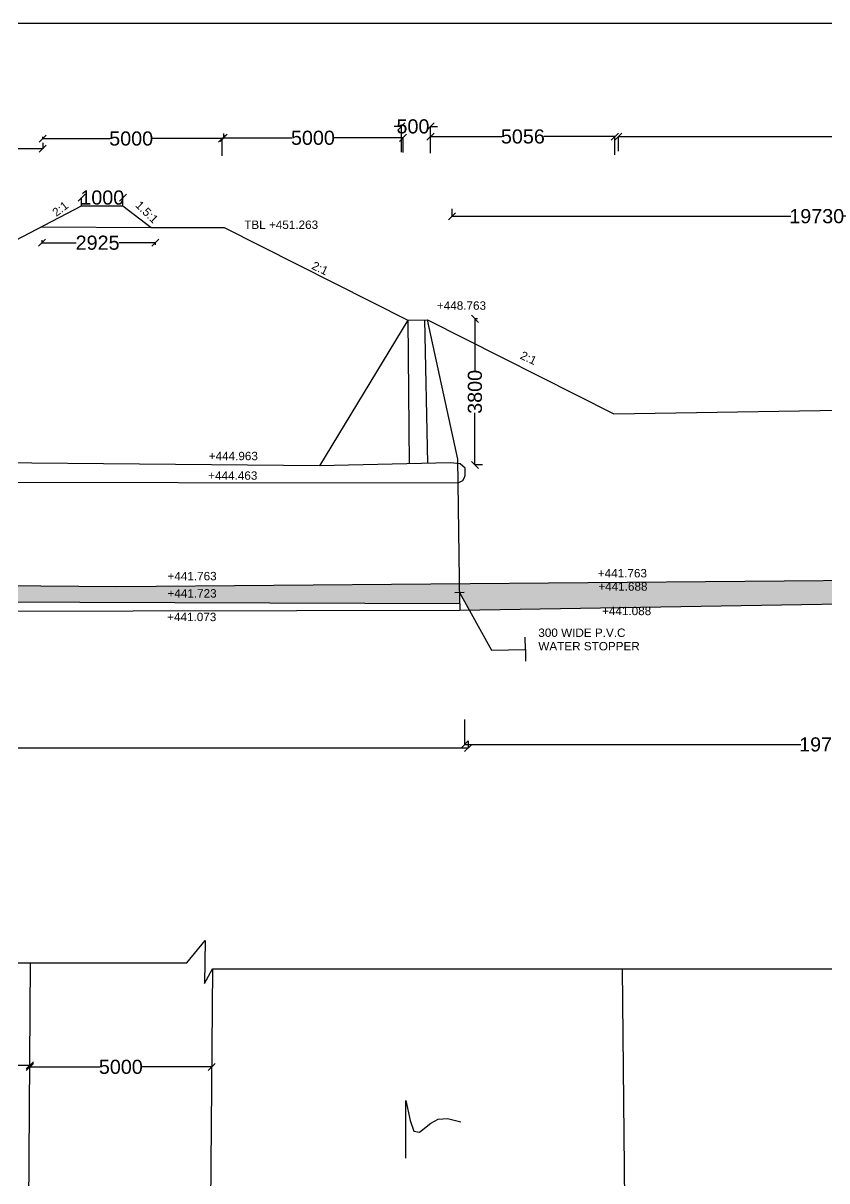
# Model space of a CAD drawing. Header units: inches. Extents: x -68883 to 79575, y 52 to 198306.
# Drawn here: x 7168 to 29926, y 165534 to 198306 of the extents above; entities that cross this region are included whole.
import ezdxf

# ---------------------------------------------------------------- set-up
doc = ezdxf.new("R2010")
doc.units = ezdxf.units.IN
doc.header["$MEASUREMENT"] = 0
doc.layers.add('DRAWING', color=7, linetype='Continuous')
doc.styles.get("Standard").update_dxf_attribs({"font": 'arial.ttf'})
doc.dimstyles.new('ST200', dxfattribs={"dimtxt": 400, "dimasz": 200, "dimexe": 0.18, "dimexo": 0.0625, "dimgap": 0.09, "dimtad": 0, "dimdec": 0, "dimzin": 0, "dimdsep": 46, "dimtxsty": 'Standard', "dimblk": 'OBLIQUE', "dimcen": 0.09, "dimadec": 0, "dimazin": 0, "dimtfac": 1, "dimtdec": 0, "dimtofl": 0, "dimtmove": 0, "dimatfit": 3, "dimfxl": 1, "dimtolj": 1, "dimtzin": 0, "dimarcsym": 0})
pattern_1 = [(50, (0, 0), (358.6301, -31.37607), [37.5, -412.5]), (355, (0, 0), (-69.3757, 376.0961), [30, -330]), (100.4514, (29.9, -2.6), (289.2547, 344.7198), [31.8701, -350.57106]), (46.1842, (0, 100), (533.6205, -82.7595), [56.25, -618.75]), (96.6356, (44.47, 93.1), (467.3314, 487.059), [47.8051, -525.8565]), (351.1842, (0, 100), (467.331, 487.0593), [45, -495]), (21, (50, 75), (298.45353, -201.30945), [37.5, -412.5]), (326, (50, 75), (121.6577, 362.575), [30, -330]), (71.4514, (74.87, 58.22), (420.1113, 161.26525), [31.8701, -350.57106]), (37.5, (0, 0), (6.07993, 166.44693), [0, -326, 0, -335, 0, -331.25]), (7.5, (0, 0), (131.53477, 197.20586), [0, -191, 0, -318.5, 0, -126.25]), (327.5, (-111.5, 0), (266.91122, -11.27744), [0, -125, 0, -390, 0, -517.5]), (317.5, (-161.5, 0), (291.59308, 50.0525), [0, -162.5, 0, -259, 0, -367.5])]

# ---------------------------------------------------------------- blocks, each defined once
blk = doc.blocks.new('_Oblique')
at = {"color": 0, "linetype": 'ByBlock', "lineweight": -2}
blk.add_line((-0.5, -0.5), (0.5, 0.5), dxfattribs=at)
blk = doc.blocks.new('*D100')
at = {"layer": 'Defpoints', "color": 0, "transparency": 16777216}
for p in [(-3907, 194886), (7724, 194918), (7724, 194751)]:
    blk.add_point(p, dxfattribs=at)
at = {"layer": 'DRAWING', "color": 0, "lineweight": -2, "transparency": 16777216}
for p, q in [((-3907, 194886), (-3907, 194751)), ((-3907, 194751), (1175, 194751)), ((7724, 194751), (2642, 194751)), ((7724, 194918), (7724, 194751))]:
    blk.add_line(p, q, dxfattribs=at)
at = {"layer": 'DRAWING', "color": 0, "lineweight": -2, "transparency": 16777216, "xscale": 200, "yscale": 200, "zscale": 200, "rotation": 180}
blk.add_blockref('_Oblique', (-3907, 194751), dxfattribs=at)
at = {"layer": 'DRAWING', "color": 0, "lineweight": -2, "transparency": 16777216, "xscale": 200, "yscale": 200, "zscale": 200}
blk.add_blockref('_Oblique', (7724, 194751), dxfattribs=at)
at = {"layer": 'DRAWING', "color": 0, "transparency": 16777216, "insert": (1909, 194751), "char_height": 400, "attachment_point": 5}
blk.add_mtext('\\A1;11200', dxfattribs=at)
blk = doc.blocks.new('*D101')
at = {"layer": 'Defpoints', "color": 0, "transparency": 16777216}
for p in [(18703, 195381), (17878, 194652), (18703, 194629)]:
    blk.add_point(p, dxfattribs=at)
at = {"layer": 'DRAWING', "color": 0, "lineweight": -2, "transparency": 16777216}
for p, q in [((17878, 195381), (17678, 195381)), ((17878, 194652), (17878, 195381)), ((18703, 194629), (18703, 195381)), ((18703, 195381), (18903, 195381))]:
    blk.add_line(p, q, dxfattribs=at)
at = {"layer": 'DRAWING', "color": 0, "lineweight": -2, "transparency": 16777216, "xscale": 200, "yscale": 200, "zscale": 200}
blk.add_blockref('_Oblique', (17878, 195381), dxfattribs=at)
at = {"layer": 'DRAWING', "color": 0, "lineweight": -2, "transparency": 16777216, "xscale": 200, "yscale": 200, "zscale": 200, "rotation": 180}
blk.add_blockref('_Oblique', (18703, 195381), dxfattribs=at)
at = {"layer": 'DRAWING', "color": 0, "transparency": 16777216, "insert": (18206, 195381), "char_height": 400, "attachment_point": 5}
blk.add_mtext('\\A1;500', dxfattribs=at)
blk = doc.blocks.new('*D102')
at = {"layer": 'Defpoints', "color": 0, "transparency": 16777216}
for p in [(23922, 195096), (18703, 194675), (23922, 194578)]:
    blk.add_point(p, dxfattribs=at)
at = {"layer": 'DRAWING', "color": 0, "lineweight": -2, "transparency": 16777216}
for p, q in [((18703, 194675), (18703, 195096)), ((18703, 195096), (20721, 195096)), ((23922, 195096), (21916, 195096)), ((23922, 194578), (23922, 195096))]:
    blk.add_line(p, q, dxfattribs=at)
at = {"layer": 'DRAWING', "color": 0, "lineweight": -2, "transparency": 16777216, "xscale": 200, "yscale": 200, "zscale": 200, "rotation": 180}
blk.add_blockref('_Oblique', (18703, 195096), dxfattribs=at)
at = {"layer": 'DRAWING', "color": 0, "lineweight": -2, "transparency": 16777216, "xscale": 200, "yscale": 200, "zscale": 200}
blk.add_blockref('_Oblique', (23922, 195096), dxfattribs=at)
at = {"layer": 'DRAWING', "color": 0, "transparency": 16777216, "insert": (21318, 195096), "char_height": 400, "attachment_point": 5}
blk.add_mtext('\\A1;5056', dxfattribs=at)
blk = doc.blocks.new('*D103')
at = {"layer": 'Defpoints', "color": 0, "transparency": 16777216}
for p in [(39331, 195096), (24022, 194678), (39331, 194652)]:
    blk.add_point(p, dxfattribs=at)
at = {"layer": 'DRAWING', "color": 0, "lineweight": -2, "transparency": 16777216}
for p, q in [((24022, 194678), (24022, 195096)), ((24022, 195096), (30757, 195096)), ((39331, 195096), (32223, 195096)), ((39331, 194652), (39331, 195096))]:
    blk.add_line(p, q, dxfattribs=at)
at = {"layer": 'DRAWING', "color": 0, "lineweight": -2, "transparency": 16777216, "xscale": 200, "yscale": 200, "zscale": 200, "rotation": 180}
blk.add_blockref('_Oblique', (24022, 195096), dxfattribs=at)
at = {"layer": 'DRAWING', "color": 0, "lineweight": -2, "transparency": 16777216, "xscale": 200, "yscale": 200, "zscale": 200}
blk.add_blockref('_Oblique', (39331, 195096), dxfattribs=at)
at = {"layer": 'DRAWING', "color": 0, "transparency": 16777216, "insert": (31490, 195096), "char_height": 400, "attachment_point": 5}
blk.add_mtext('\\A1;14974', dxfattribs=at)
blk = doc.blocks.new('*D120')
at = {"layer": 'Defpoints', "color": 0, "transparency": 16777216}
for p in [(9993, 193367), (8825, 193131), (9993, 193131)]:
    blk.add_point(p, dxfattribs=at)
at = {"layer": 'DRAWING', "color": 0, "lineweight": -2, "transparency": 16777216}
for p, q in [((8825, 193131), (8825, 193367)), ((8825, 193367), (8831, 193367)), ((9993, 193367), (9987, 193367)), ((9993, 193131), (9993, 193367))]:
    blk.add_line(p, q, dxfattribs=at)
at = {"layer": 'DRAWING', "color": 0, "lineweight": -2, "transparency": 16777216, "xscale": 200, "yscale": 200, "zscale": 200, "rotation": 180}
blk.add_blockref('_Oblique', (8825, 193367), dxfattribs=at)
at = {"layer": 'DRAWING', "color": 0, "lineweight": -2, "transparency": 16777216, "xscale": 200, "yscale": 200, "zscale": 200}
blk.add_blockref('_Oblique', (9993, 193367), dxfattribs=at)
at = {"layer": 'DRAWING', "color": 0, "transparency": 16777216, "insert": (9409, 193367), "char_height": 400, "attachment_point": 5}
blk.add_mtext('\\A1;1000', dxfattribs=at)
blk = doc.blocks.new('*D121')
at = {"layer": 'Defpoints', "color": 0, "transparency": 16777216}
for p in [(7699, 192164), (10913, 192088), (10913, 192035)]:
    blk.add_point(p, dxfattribs=at)
at = {"layer": 'DRAWING', "color": 0, "lineweight": -2, "transparency": 16777216}
for p, q in [((7699, 192164), (7699, 192088)), ((7699, 192088), (8674, 192088)), ((10913, 192088), (9879, 192088)), ((10913, 192035), (10913, 192088))]:
    blk.add_line(p, q, dxfattribs=at)
at = {"layer": 'DRAWING', "color": 0, "lineweight": -2, "transparency": 16777216, "xscale": 200, "yscale": 200, "zscale": 200, "rotation": 180}
blk.add_blockref('_Oblique', (7699, 192088), dxfattribs=at)
at = {"layer": 'DRAWING', "color": 0, "lineweight": -2, "transparency": 16777216, "xscale": 200, "yscale": 200, "zscale": 200}
blk.add_blockref('_Oblique', (10913, 192088), dxfattribs=at)
at = {"layer": 'DRAWING', "color": 0, "transparency": 16777216, "insert": (9276, 192088), "char_height": 400, "attachment_point": 5}
blk.add_mtext('\\A1;2925', dxfattribs=at)
blk = doc.blocks.new('*D122')
at = {"layer": 'Defpoints', "color": 0, "transparency": 16777216}
for p in [(39968, 193377), (19310, 193052), (39968, 192840)]:
    blk.add_point(p, dxfattribs=at)
at = {"layer": 'DRAWING', "color": 0, "lineweight": -2, "transparency": 16777216}
for p, q in [((39968, 193377), (39968, 192840)), ((19310, 193052), (19310, 192840)), ((19310, 192840), (28905, 192840)), ((39968, 192840), (30372, 192840))]:
    blk.add_line(p, q, dxfattribs=at)
at = {"layer": 'DRAWING', "color": 0, "lineweight": -2, "transparency": 16777216, "xscale": 200, "yscale": 200, "zscale": 200, "rotation": 180}
blk.add_blockref('_Oblique', (19310, 192840), dxfattribs=at)
at = {"layer": 'DRAWING', "color": 0, "lineweight": -2, "transparency": 16777216, "xscale": 200, "yscale": 200, "zscale": 200}
blk.add_blockref('_Oblique', (39968, 192840), dxfattribs=at)
at = {"layer": 'DRAWING', "color": 0, "transparency": 16777216, "insert": (29639, 192840), "char_height": 400, "attachment_point": 5}
blk.add_mtext('\\A1;19730', dxfattribs=at)
blk = doc.blocks.new('*D123')
at = {"layer": 'Defpoints', "color": 0, "transparency": 16777216}
for p in [(20032, 189935), (19962, 185800), (20173, 185800)]:
    blk.add_point(p, dxfattribs=at)
at = {"layer": 'DRAWING', "color": 0, "lineweight": -2, "transparency": 16777216}
for p, q in [((20032, 189935), (19962, 189935)), ((19962, 189935), (19962, 188464)), ((19962, 185800), (19962, 187271)), ((20173, 185800), (19962, 185800))]:
    blk.add_line(p, q, dxfattribs=at)
at = {"layer": 'DRAWING', "color": 0, "lineweight": -2, "transparency": 16777216, "xscale": 200, "yscale": 200, "zscale": 200}
for p, rotation in [((19962, 189935), 90), ((19962, 185800), 270)]:
    blk.add_blockref('_Oblique', p, dxfattribs=dict(at, rotation=rotation))
at = {"layer": 'DRAWING', "color": 0, "transparency": 16777216, "insert": (19962, 187868), "char_height": 400, "attachment_point": 5, "rotation": 90}
blk.add_mtext('\\A1;3800', dxfattribs=at)
blk = doc.blocks.new('*D131')
at = {"layer": 'Defpoints', "color": 0, "transparency": 16777216}
for p in [(40166, 178945), (19669, 178597), (19669, 177886)]:
    blk.add_point(p, dxfattribs=at)
at = {"layer": 'DRAWING', "color": 0, "lineweight": -2, "transparency": 16777216}
for p, q in [((40166, 178945), (40166, 177885)), ((19669, 178597), (19669, 177885)), ((19669, 177886), (29185, 177886)), ((40166, 177886), (30651, 177886))]:
    blk.add_line(p, q, dxfattribs=at)
at = {"layer": 'DRAWING', "color": 0, "lineweight": -2, "transparency": 16777216, "xscale": 200, "yscale": 200, "zscale": 200, "rotation": 180}
blk.add_blockref('_Oblique', (19669, 177886), dxfattribs=at)
at = {"layer": 'DRAWING', "color": 0, "lineweight": -2, "transparency": 16777216, "xscale": 200, "yscale": 200, "zscale": 200}
blk.add_blockref('_Oblique', (40166, 177886), dxfattribs=at)
at = {"layer": 'DRAWING', "color": 0, "transparency": 16777216, "insert": (29918, 177886), "char_height": 400, "attachment_point": 5}
blk.add_mtext('\\A1;19730', dxfattribs=at)
blk = doc.blocks.new('*D132')
at = {"layer": 'Defpoints', "color": 0, "transparency": 16777216}
for p in [(-41680, 179164), (19769, 177986), (19769, 177786)]:
    blk.add_point(p, dxfattribs=at)
at = {"layer": 'DRAWING', "color": 0, "lineweight": -2, "transparency": 16777216}
for p, q in [((-41680, 179164), (-41680, 177785)), ((19769, 177986), (19769, 177785)), ((-41680, 177786), (-11710, 177786)), ((19769, 177786), (-10201, 177786))]:
    blk.add_line(p, q, dxfattribs=at)
at = {"layer": 'DRAWING', "color": 0, "lineweight": -2, "transparency": 16777216, "xscale": 200, "yscale": 200, "zscale": 200, "rotation": 180}
blk.add_blockref('_Oblique', (-41680, 177786), dxfattribs=at)
at = {"layer": 'DRAWING', "color": 0, "lineweight": -2, "transparency": 16777216, "xscale": 200, "yscale": 200, "zscale": 200}
blk.add_blockref('_Oblique', (19769, 177786), dxfattribs=at)
at = {"layer": 'DRAWING', "color": 0, "transparency": 16777216, "insert": (-10955, 177786), "char_height": 400, "attachment_point": 5}
blk.add_mtext('\\A1;58425', dxfattribs=at)
blk = doc.blocks.new('*D141')
at = {"layer": 'Defpoints', "color": 0, "transparency": 16777216}
for p in [(-4160, 168885), (7358, 168804), (7358, 168804)]:
    blk.add_point(p, dxfattribs=at)
at = {"layer": 'DRAWING', "color": 0, "lineweight": -2, "transparency": 16777216}
for p, q in [((-4160, 168885), (-4160, 168804)), ((-4160, 168804), (866, 168804)), ((7358, 168804), (2332, 168804)), ((7358, 168804), (7358, 168804))]:
    blk.add_line(p, q, dxfattribs=at)
at = {"layer": 'DRAWING', "color": 0, "lineweight": -2, "transparency": 16777216, "xscale": 200, "yscale": 200, "zscale": 200, "rotation": 180}
blk.add_blockref('_Oblique', (-4160, 168804), dxfattribs=at)
at = {"layer": 'DRAWING', "color": 0, "lineweight": -2, "transparency": 16777216, "xscale": 200, "yscale": 200, "zscale": 200}
blk.add_blockref('_Oblique', (7358, 168804), dxfattribs=at)
at = {"layer": 'DRAWING', "color": 0, "transparency": 16777216, "insert": (1599, 168804), "char_height": 400, "attachment_point": 5}
blk.add_mtext('\\A1;11200', dxfattribs=at)
blk = doc.blocks.new('*D142')
at = {"layer": 'Defpoints', "color": 0, "transparency": 16777216}
for p in [(7358, 168804), (12509, 168760), (12509, 168760)]:
    blk.add_point(p, dxfattribs=at)
at = {"layer": 'DRAWING', "color": 0, "lineweight": -2, "transparency": 16777216}
for p, q in [((7358, 168804), (7358, 168760)), ((7358, 168760), (9337, 168760)), ((12509, 168760), (10530, 168760)), ((12509, 168760), (12509, 168760))]:
    blk.add_line(p, q, dxfattribs=at)
at = {"layer": 'DRAWING', "color": 0, "lineweight": -2, "transparency": 16777216, "xscale": 200, "yscale": 200, "zscale": 200, "rotation": 180}
blk.add_blockref('_Oblique', (7358, 168760), dxfattribs=at)
at = {"layer": 'DRAWING', "color": 0, "lineweight": -2, "transparency": 16777216, "xscale": 200, "yscale": 200, "zscale": 200}
blk.add_blockref('_Oblique', (12509, 168760), dxfattribs=at)
at = {"layer": 'DRAWING', "color": 0, "transparency": 16777216, "insert": (9934, 168760), "char_height": 400, "attachment_point": 5}
blk.add_mtext('\\A1;5000', dxfattribs=at)
blk = doc.blocks.new('*D187')
at = {"layer": 'Defpoints', "color": 0, "transparency": 16777216}
for p in [(7720, 195092), (12801, 195038), (12801, 194553)]:
    blk.add_point(p, dxfattribs=at)
at = {"layer": 'DRAWING', "color": 0, "lineweight": -2, "transparency": 16777216}
for p, q in [((7720, 195092), (7720, 195038)), ((7720, 195038), (9631, 195038)), ((12801, 195038), (10824, 195038)), ((12801, 194553), (12801, 195038))]:
    blk.add_line(p, q, dxfattribs=at)
at = {"layer": 'DRAWING', "color": 0, "lineweight": -2, "transparency": 16777216, "xscale": 200, "yscale": 200, "zscale": 200, "rotation": 180}
blk.add_blockref('_Oblique', (7720, 195038), dxfattribs=at)
at = {"layer": 'DRAWING', "color": 0, "lineweight": -2, "transparency": 16777216, "xscale": 200, "yscale": 200, "zscale": 200}
blk.add_blockref('_Oblique', (12801, 195038), dxfattribs=at)
at = {"layer": 'DRAWING', "color": 0, "transparency": 16777216, "insert": (10227, 195038), "char_height": 400, "attachment_point": 5}
blk.add_mtext('\\A1;5000', dxfattribs=at)
blk = doc.blocks.new('*D188')
at = {"layer": 'Defpoints', "color": 0, "transparency": 16777216}
for p in [(12845, 195182), (17926, 195059), (17926, 194643)]:
    blk.add_point(p, dxfattribs=at)
at = {"layer": 'DRAWING', "color": 0, "lineweight": -2, "transparency": 16777216}
for p, q in [((12845, 195182), (12845, 195059)), ((12845, 195059), (14777, 195059)), ((17926, 195059), (15970, 195059)), ((17926, 194643), (17926, 195059))]:
    blk.add_line(p, q, dxfattribs=at)
at = {"layer": 'DRAWING', "color": 0, "lineweight": -2, "transparency": 16777216, "xscale": 200, "yscale": 200, "zscale": 200, "rotation": 180}
blk.add_blockref('_Oblique', (12845, 195059), dxfattribs=at)
at = {"layer": 'DRAWING', "color": 0, "lineweight": -2, "transparency": 16777216, "xscale": 200, "yscale": 200, "zscale": 200}
blk.add_blockref('_Oblique', (17926, 195059), dxfattribs=at)
at = {"layer": 'DRAWING', "color": 0, "transparency": 16777216, "insert": (15373, 195059), "char_height": 400, "attachment_point": 5}
blk.add_mtext('\\A1;5000', dxfattribs=at)

msp = doc.modelspace()

# ---------------------------------------------------------------- hatches: boundary and pattern name
at = {"layer": 'DRAWING'}
h = msp.add_hatch(dxfattribs=at)
h.set_pattern_fill('AR-CONC', color=256, scale=50, style=0)
h.set_pattern_definition(pattern_1)
h.paths.add_polyline_path([(19530.67331, 182175.86967), (19522.53596, 182190.48308), (19530.4671, 182190.76603), (19527.12317, 182432.33582), (9820.46445, 182348.74044), (-2895.58192, 182459.60255), (-2852.59382, 181962.10472), (3384.82295, 181935.38582), (19534.85159, 181874.02558)])
h.paths.add_polyline_path([(-2895.58192, 182459.60255), (-13862.83623, 182555.2182), (-29774.14019, 182693.93747), (-49991.40484, 182812.23497), (-54345.08697, 182834.41823), (-54393.4441, 181655.90659), (-53925.03286, 181636.68657), (-53754.51962, 182163.87242), (-49879.9749, 182154.59311), (-49880.33518, 182004.15964), (-43762.5473, 181947.81073), (-43713.0886, 181944.16792), (-43713.0886, 182137.13671), (-2852.59382, 181962.10472)])
h.paths.add_polyline_path([(11195.39202, 181981.08577), (12708.09106, 181981.08577), (12708.09106, 182344.47338), (11195.39202, 182344.47338)], flags=24)
h.paths.add_polyline_path([(-37928.35876, 182366.31681), (-36415.65972, 182366.31681), (-36415.65972, 182729.70442), (-37928.35876, 182729.70442)], flags=24)
h.paths.add_polyline_path([(-39986.52906, 182450.5626), (-38473.83002, 182450.5626), (-38473.83002, 182813.95021), (-39986.52906, 182813.95021)], flags=24)
h.paths.add_polyline_path([(-53453.87439, 181956.48933), (-51941.17535, 181956.48933), (-51941.17535, 182319.87694), (-53453.87439, 182319.87694)], flags=25)
h.paths.add_polyline_path([(-49838.23897, 181699.22135), (-48325.53993, 181699.22135), (-48325.53993, 182062.60896), (-49838.23897, 182062.60896)], flags=25)
h.paths.add_polyline_path([(-49811.54265, 182485.7783), (-48298.84361, 182485.7783), (-48298.84361, 182849.16591), (-49811.54265, 182849.16591)], flags=9)
h = msp.add_hatch(dxfattribs=at)
h.set_pattern_fill('AR-CONC', color=256, scale=50, style=0)
h.set_pattern_definition(pattern_1)
h.paths.add_polyline_path([(40680.50234, 182369.19648), (40674.31097, 182640.86096), (36498.73907, 182578.49824), (19527.12317, 182432.33582), (19530.67331, 182175.86967), (19806.11697, 181681.21584), (40026.26925, 182019.10374), (40224.43861, 181489.80494), (40700.29693, 181500.64998)])
h.paths.add_polyline_path([(23499.86201, 181482.90183), (25012.56105, 181482.90183), (25012.56105, 181846.28945), (23499.86201, 181846.28945)], flags=9)
h.paths.add_polyline_path([(23394.64304, 182176.59393), (24907.34208, 182176.59393), (24907.34208, 182539.98155), (23394.64304, 182539.98155)], flags=24)

# ---------------------------------------------------------------- linework, layer by layer
msp.add_lwpolyline([(-66216.59637, 198305.63732), (79501.25074, 198305.63732), (79501.25074, 100802.6376), (-66216.59637, 100802.6376)], close=True, dxfattribs=at)
for points in [[(-25639.06238, 192756.75202), (-23096.31298, 191659.13853), (-13833.54438, 186754.99624), (-3865.69031, 186754.99624), (5886.25045, 191603.96592), (8825.1432, 193130.94178), (9993.4064, 193130.94178), (10793.15558, 192524.25318), (12859.7264, 192524.25318), (18061.60494, 189898.29089), (18621.14089, 189910.09867), (23893.91803, 187245.86904), (47845.5946, 187631.38875), (50977.59761, 187658.64106), (50986.65576, 185579.83247), (51294.36551, 185435.36962), (50678.94601, 185333.93852), (51014.34903, 185207.91802), (51051.78057, 182170.36649)], [(7691.68451, 192542.02473), (10793.15558, 192524.25318)], [(51044.0742, 182795.73474), (36498.73907, 182578.49824), (9820.46445, 182348.74044), (-13862.83623, 182555.2182), (-29774.14019, 182693.93747), (-49991.40484, 182812.23497), (-54345.08697, 182834.41823), (-54393.4441, 181655.90659), (-53925.03286, 181636.68657), (-53754.51962, 182163.87242), (-49879.9749, 182154.59311), (-49880.33518, 182004.15964), (-43762.5473, 181947.81073), (-43713.0886, 181944.16792), (-43713.0886, 182137.13671), (3384.82295, 181935.38582), (19534.85159, 181874.02558), (19478.29227, 185959.93914), (18621.14089, 189910.09867)], [(18061.60494, 189898.29089), (15558.52801, 185772.55296), (1289.94123, 185906.69603), (-41434.39891, 186191.76937), (-41555.3535, 186138.83877), (-41644.87559, 186030.39095), (-41658.20777, 185914.3323), (-41606.9296, 185746.52097), (-41445.49017, 185691.75352), (-41122.61132, 185664.36919), (3625.47216, 185313.33713), (19487.52245, 185293.13998), (19617.40531, 185355.52464), (19659.11669, 185429.73978), (19683.8831, 185497.44449), (19683.86276, 185711.8916), (19544.39222, 185831.67724), (19269.36041, 185861.62335), (15558.52801, 185772.55296)], [(18061.60494, 189898.29089), (18101.2632, 185833.58574)], [(18626.8949, 185846.20237), (18541.17089, 189908.41108)], [(40680.50234, 182369.19648), (40700.29693, 181500.64998), (40224.43861, 181489.80494), (40026.26925, 182019.10374), (19537.58267, 181676.72851)], [(19534.85159, 181874.02558), (19537.58267, 181676.72851), (5652.02609, 181655.53535), (-13016.11778, 181808.69611), (-25810.32001, 181927.69808)], [(19392.05309, 182185.82798), (19653.01883, 182195.13818)], [(19522.53596, 182190.48308), (20433.50799, 180554.51948), (21390.38332, 180573.13867), (21383.61692, 180920.87657)], [(21390.38332, 180573.13867), (21396.78755, 180244.01352)], [(-19641.3076, 171705.43992), (10148.06784, 171705.43992), (11798.5232, 171705.43992), (12320.9139, 172337.39985), (12305.77241, 171119.84326), (12532.89906, 171535.77903), (51201.51982, 171535.77903), (51201.51982, 162934.73913), (51840.31061, 162489.74873), (50784.95385, 162494.96736), (51302.18258, 162166.18761), (51302.18258, 143514.69313), (52085.73085, 143031.23191), (51018.24521, 143029.38537), (51567.43543, 142698.16801), (51567.43543, 124771.02991), (-64899.92756, 124771.02991)], [(7204.88433, 146903.084), (7378.50279, 171705.43992)], [(12532.89906, 171535.77903), (12321.17177, 147097.01556)], [(24308.14691, 154658.5763), (24139.50686, 171535.77903)], [(18003.41587, 166172.01576), (18003.41587, 167805.51673), (18125.55629, 167246.65506), (18233.68959, 166940.35642), (18395.83572, 166914.95355), (18710.58869, 167162.63094), (18920.42451, 167280.11878), (19187.48779, 167302.34643), (19565.82751, 167200.73525)]]:
    msp.add_lwpolyline(points, dxfattribs=at)

# ---------------------------------------------------------------- texts
for s, rotation, p in [('2:1', 37.693988156, (8108.16072, 192816.75813)), ('1.5:1', 315.723721854, (10325.63545, 193131.43403)), ('2:1', 335.173374957, (15317.21622, 191358.07289)), ('2:1', 335.173374957, (21220.38394, 188817.16233))]:
    msp.add_text(s, height=237.2417, rotation=rotation, dxfattribs=at).set_placement(p)
for s, height, p in [('TBL +451.263', 237.2417004, (13428.80992, 192480.40989)), ('+448.763', 237.2417, (18884.16913, 190193.20731)), ('+444.963', 237.2417, (12423.60311, 185934.30231)), ('+444.463', 237.2417, (12408.60849, 185380.20101)), ('+441.763', 237.2417, (11255.95662, 182534.35901)), ('+441.763', 237.2417, (23440.18969, 182616.18204)), ('+441.723', 237.2417, (11255.95662, 182045.6961)), ('+441.688', 237.2417, (23455.20764, 182241.20427)), ('+441.073', 237.2417, (11246.54754, 181378.48288)), ('+441.088', 237.2417, (23560.42661, 181547.51217)), ('300 WIDE P.V.C ', 237.2417004, (21756.13515, 180931.88167)), ('WATER STOPPER ', 237.2417004, (21756.13515, 180550.77376))]:
    msp.add_text(s, height=height, dxfattribs=at).set_placement(p)

# ---------------------------------------------------------------- dimensions: what is measured, and where the dimension line sits
for base, p1, p2, text, picture, middle in [((17925.59609, 195058.80795), (12844.7162, 195182.48059), (17925.59609, 194642.89206), '5000', '*D188', (15373.45599, 195058.80795)), ((18703.0816, 195380.57526), (17878.4946, 194651.69659), (18703.0816, 194629.02689), '500', '*D101', (18206.37849, 195380.57526)), ((23921.73582, 195095.75551), (18703.0816, 194674.7496), (23921.73582, 194578.37574), '5056', '*D102', (21318.49327, 195095.75551)), ((39331.09356, 195095.54173), (24021.73582, 194678.37574), (39331.09356, 194651.53207), '14974', '*D103', (31490.24697, 195095.54173)), ((12801.27, 195037.71182), (7720.39011, 195092.41918), (12801.27, 194552.83066), '5000', '*D187', (10227.37038, 195037.71182)), ((10912.89501, 192087.73608), (7699.4982, 192163.75281), (10912.89501, 192034.7104), '2925', '*D121', (9276.42765, 192087.73608))]:
    dim = msp.add_linear_dim(base=base, p1=p1, p2=p2, text=text, dimstyle='ST200', dxfattribs=at)
    dim.commit()
    dim.dimension.update_dxf_attribs({"geometry": picture, "text_midpoint": middle, "dimtype": 160})
for base, p1, p2, text, picture, middle in [((7724.04539, 194750.80502), (-3906.91264, 194885.95207), (7724.04539, 194918.44667), '11200', '*D100', (1908.56637, 194750.80502)), ((9993.4064, 193367.07182), (8825.1432, 193130.94178), (9993.4064, 193130.94178), '1000', '*D120', (9409.2748, 193367.07182)), ((39967.53178, 192840.26668), (19309.78491, 193052.27262), (39967.53178, 193377.40084), '19730', '*D122', (29638.65835, 192840.26668)), ((19769.38642, 177785.62735), (-41680.21627, 179164.38055), (19769.38642, 177985.62735), '58425', '*D132', (-10955.41493, 177785.62735)), ((19669.38642, 177885.62735), (40166.41375, 178945.15552), (19669.38642, 178596.66518), '19730', '*D131', (29917.90008, 177885.62735)), ((7358.19357, 168804.15607), (-4160.27971, 168884.7863), (7358.19357, 168804.15607), '11200', '*D141', (1598.95693, 168804.15607)), ((12508.84837, 168759.71294), (7358.19357, 168804.33607), (12508.84837, 168759.71294), '5000', '*D142', (9933.52097, 168759.71294))]:
    dim = msp.add_linear_dim(base=base, p1=p1, p2=p2, text=text, dimstyle='ST200', dxfattribs=at)
    dim.commit()
    dim.dimension.update_dxf_attribs({"geometry": picture, "text_midpoint": middle})
dim = msp.add_linear_dim(base=(19962.22353, 185799.95507), p1=(20032.38677, 189935.07718), p2=(20172.73312, 185799.95507), angle=90, text='3800', dimstyle='ST200', dxfattribs=at)
dim.commit()
dim.dimension.update_dxf_attribs({"geometry": '*D123', "text_midpoint": (19962.22353, 187867.51612)})

doc.saveas('drawing.dxf')
